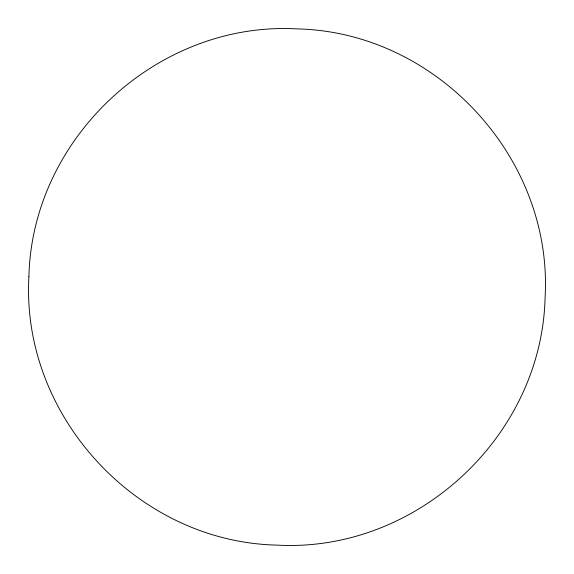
<?xml version="1.0" encoding="UTF-8"?>
<svg xmlns="http://www.w3.org/2000/svg" width="574" height="574" viewBox="0 0 574 574"><rect width="100%" height="100%" fill="white"/><g stroke="black" fill="none" stroke-linecap="round" stroke-linejoin="round"><path stroke-width="0.86" d="M28.901 276.74C20.987 415.985 137.337 541.921 276.74 545.099C415.985 553.013 541.921 436.663 545.099 297.26C553.013 158.015 436.663 32.079 297.26 28.901C158.015 20.987 32.079 137.337 28.901 276.74"/></g></svg>
